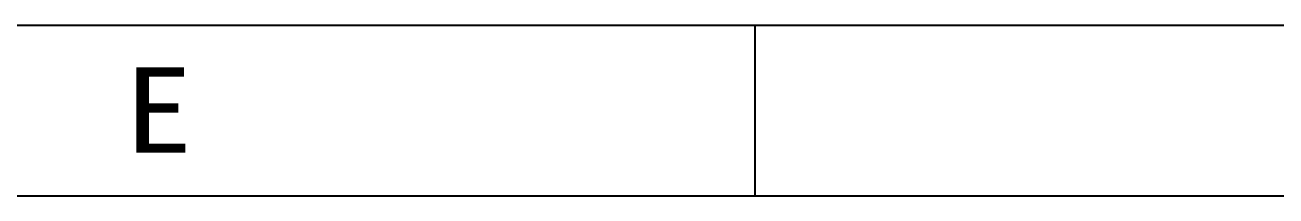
# Model space of a CAD drawing. Header units: millimetres. Extents: x 5016 to 6204, y 3065 to 3485.
# Drawn here: x 5881.4 to 5954.7, y 3065.1 to 3075.1 of the extents above; entities that cross this region are included whole.
import ezdxf
from ezdxf.enums import TextEntityAlignment as Align

# ---------------------------------------------------------------- set-up
doc = ezdxf.new("R2010")
doc.units = ezdxf.units.MM
doc.styles.add('TEXTSTYLE_0', font='txt', dxfattribs={"width": 0.8})

# ---------------------------------------------------------------- blocks, each defined once
blk = doc.blocks.new('SUN_6HWZ35TKK40GSGJE8VEUYAXIAKM')
at = {"color": 7, "linetype": 'Continuous'}
for p, q in [((-584, 10), (-10, 10)), ((-280, 0), (-280, 10)), ((-594, 0), (0, 0))]:
    blk.add_line(p, q, dxfattribs=at)
at = {"color": 2, "linetype": 'Continuous', "style": 'TEXTSTYLE_0', "width": 1.2}
blk.add_text('E', height=5, dxfattribs=at).set_placement((-316.986, 2.526), (-312.986, 2.526), align=Align.FIT)

msp = doc.modelspace()

# ---------------------------------------------------------------- linework, layer by layer
at = {"color": 7}
msp.add_line((5610.204, 3065.139), (6169.004, 3065.139), dxfattribs=at)

# ---------------------------------------------------------------- block references
msp.add_blockref('SUN_6HWZ35TKK40GSGJE8VEUYAXIAKM', (6204.204, 3065.139))

doc.saveas('drawing.dxf')
